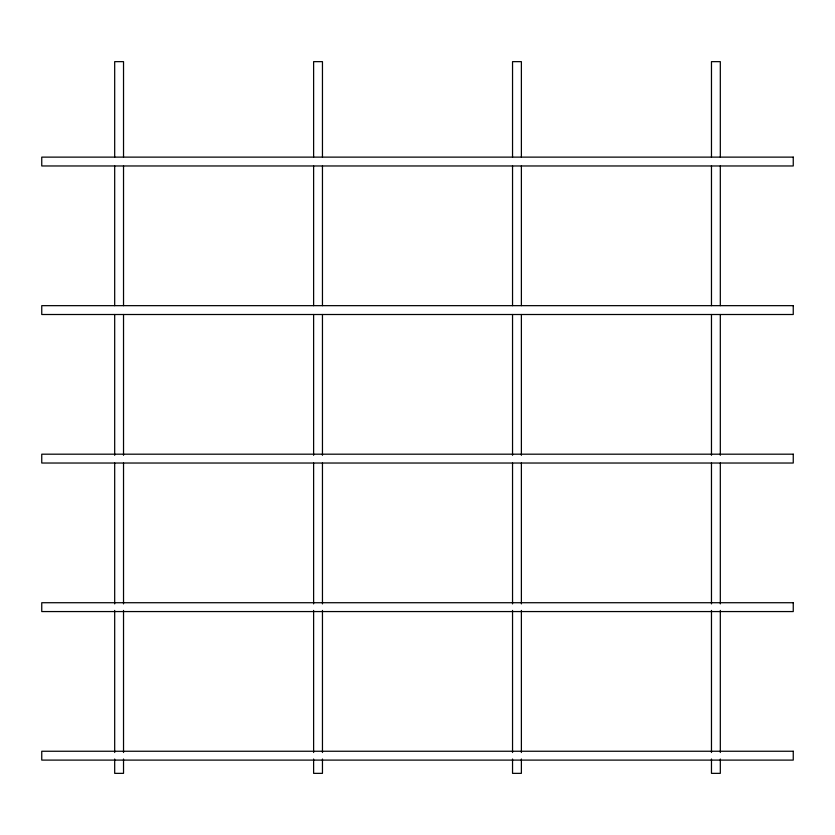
<?xml version="1.0" encoding="UTF-8"?>
<svg xmlns="http://www.w3.org/2000/svg" width="835" height="835" viewBox="0 0 835 835"><rect width="100%" height="100%" fill="white"/><g stroke="black" fill="none" stroke-linecap="round" stroke-linejoin="round"><path stroke-width="1.25" d="M720.313 157.126L720.313 61.644L711.472 61.644L711.472 157.126M720.313 165.925L720.313 305.662M720.313 314.503L720.313 455.305M720.313 463.028L720.313 603.903M720.313 610.416L720.313 752.502M720.313 759.015L720.313 773.356L711.472 773.356L711.472 759.015M711.472 165.925L711.472 305.662M711.472 314.503L711.472 455.305M711.472 463.028L711.472 603.903M711.472 610.416L711.472 752.502M521.384 157.126L521.384 61.644L512.544 61.644L512.544 157.126M521.384 165.925L521.384 305.662M521.384 314.503L521.384 455.305M521.384 463.028L521.384 603.903M521.384 610.416L521.384 752.502M521.384 759.015L521.384 773.356L512.544 773.356L512.544 759.015M512.544 165.925L512.544 305.662M512.544 314.503L512.544 455.305M512.544 463.028L512.544 603.903M512.544 610.416L512.544 752.502M322.456 157.126L322.456 61.644L313.616 61.644L313.616 157.126M322.456 165.925L322.456 305.662M322.456 314.503L322.456 455.305M322.456 463.028L322.456 603.903M322.456 610.416L322.456 752.502M322.456 759.015L322.456 773.356L313.616 773.356L313.616 759.015M313.616 165.925L313.616 305.662M313.616 314.503L313.616 455.305M313.616 463.028L313.616 603.903M313.616 610.416L313.616 752.502M123.528 157.126L123.528 61.644L114.687 61.644L114.687 157.126M123.528 165.925L123.528 305.662M123.528 314.503L123.528 455.305M123.528 463.028L123.528 603.903M123.528 610.416L123.528 752.502M123.528 759.015L123.528 773.356L114.687 773.356L114.687 759.015M114.687 165.925L114.687 305.662M114.687 314.503L114.687 455.305M114.687 463.028L114.687 603.903M114.687 610.416L114.687 752.502M793.25 157.126L41.75 157.126L41.75 165.967L793.25 165.967L793.25 157.126M793.25 305.662L41.75 305.662L41.75 314.503L793.25 314.503L793.25 305.662M793.25 454.188L41.75 454.188L41.75 463.028L793.25 463.028L793.25 454.188M793.25 602.724L41.75 602.724L41.75 611.564L793.25 611.564L793.25 602.724M793.25 751.25L41.75 751.25L41.75 760.101L793.25 760.101L793.25 751.25"/></g></svg>
